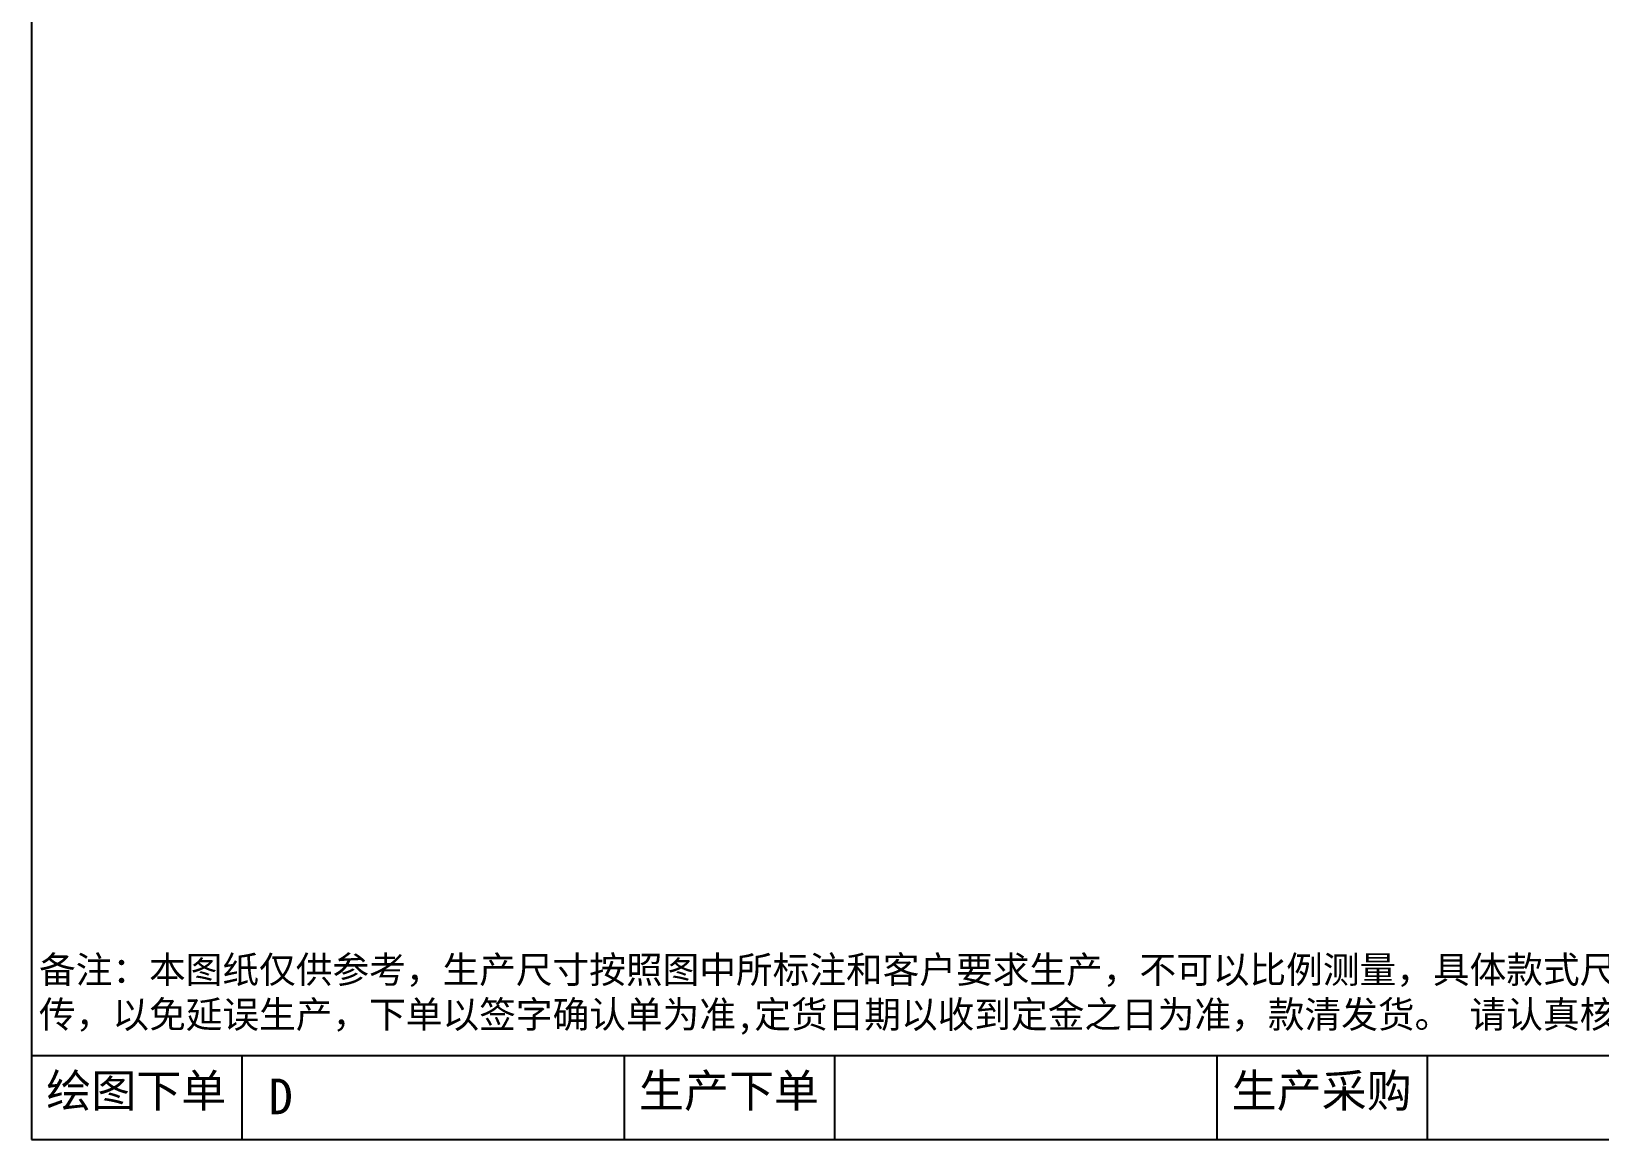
# Model space of a CAD drawing. Header units: millimetres. Extents: x -3732 to 9738, y -2708 to 6729.
# Drawn here: x -3732 to 2943, y -2708 to 2011 of the extents above; entities that cross this region are included whole.
import ezdxf
from ezdxf.enums import TextEntityAlignment as Align

# ---------------------------------------------------------------- set-up
doc = ezdxf.new("R2010")
doc.units = ezdxf.units.MM
doc.styles.add('宋体', font='')
doc.styles.add('工程字', font='')
doc.styles.get('宋体').set_extended_font_data('SimSun')
doc.styles.get('工程字').set_extended_font_data('SimSun')

# ---------------------------------------------------------------- blocks, each defined once
blk = doc.blocks.new('ORDER_FORM')
for p, q in [((0, 357.8), (11398.4, 357.8)), ((895.1, 357.8), (895.1, 0)), ((2522.6, 357.8), (2522.6, 0)), ((3417.7, 357.8), (3417.7, 0)), ((5045.1, 357.8), (5045.1, 0)), ((5940.2, 357.8), (5940.2, 0))]:
    blk.add_line(p, q)
at = {"color": 0, "ltscale": 10}
blk.add_lwpolyline([(0, 0), (13469.4, 0), (13469.4, 9437.9), (0, 9437.9)], close=True, dxfattribs=at)
at = {"color": 0, "attachment_point": 1, "style": '工程字'}
for s, insert, char_height, width in [('备注：本图纸仅供参考，生产尺寸按照图中所标注和客户要求生产，不可以比例测量，具体款式尺寸和颜色以生产实物为准。收到本传真后请核对并及时签字,确认回传，以免延误生产，下单以签字确认单为准,定货日期以收到定金之日为准，款清发货。 请认真核对此单，一经签字确认，其他任何信息均视为无效。', (32.5, 781.1), 114.4571, 11339.096), ('绘图下单', (63.4, 278.8), 140.48, 924.665), ('生产下单', (2586, 278.8), 140.48, 924.665), ('生产采购', (5108.5, 278.8), 140.48, 924.665)]:
    blk.add_mtext(s, dxfattribs=dict(at, insert=insert, char_height=char_height, width=width))
at = {"color": 0, "ltscale": 2, "style": '宋体'}
for tag, p, height in [('DHDW', (4659.3, 8462.2), 152.1), ('ZZCL', (7734.1, 8482.2), 121.7), ('DHRQ', (10470.5, 8477.1), 121.7), ('ZMKS', (12413.6, 8462.7), 136.9), ('GDMC', (4659.3, 8104.2), 152.1), ('DDH', (8275.6, 8111), 152.1), ('FMKS', (12413.6, 8104.9), 136.9), ('MX', (12413.6, 7746.7), 136.9), ('SL', (12413.6, 7388.2), 136.9), ('YS', (12428.1, 7042.4), 129.3), ('KX_LEFT', (12657.9, 6672.9), 129.3), ('KX_RIGHT', (13219.6, 6672.9), 129.3), ('WK', (12657.9, 6314.2), 129.3), ('NK', (13219.6, 6314.2), 129.3), ('ZMLS', (12406.4, 5962.6), 121.7), ('FMLS', (12407.4, 5606.7), 121.7), ('ST', (12407.7, 5249.5), 152.1), ('HYYS', (12407.7, 4875.3), 152.1), ('HYSL', (12407.7, 4533.9), 152.1), ('QC_GLASS', (12685.5, 4159.7), 129.3), ('QC_SEAL', (13247.1, 4159.7), 129.3), ('LZ_YES', (12595.1, 3801.9), 129.3), ('LZ_NO', (13154, 3801.9), 129.3), ('MM_YES', (12595.1, 3444.1), 129.3), ('MM_NO', (13154, 3444.1), 129.3), ('OUTER', (12595.1, 3086.3), 129.3), ('INNER', (13154, 3086.3), 129.3), ('QH', (12407.7, 2387), 152.1), ('GDK', (12685.9, 2059.6), 129.3), ('DXK', (12914.8, 2076.1), 98), ('GXK', (13315, 2075.7), 98), ('PDK', (12685.1, 1708.8), 129.3), ('PXK', (12913.9, 1725.3), 98), ('MSHD', (12407.7, 1378.6), 152.1), ('BZ_QB', (12662.7, 1012.1), 129.3), ('BZ_MX', (13230.8, 1012.1), 129.3), ('HHXD', (1009.3, 108.1), 152.1)]:
    blk.add_attdef(tag, p, '', height=height, dxfattribs=at)
blk.add_attdef('BZ', text='', height=157, dxfattribs=at).set_placement((3570.5, 7874.7), align=Align.TOP_LEFT)

msp = doc.modelspace()

# ---------------------------------------------------------------- block references
ref = msp.add_blockref('ORDER_FORM', (-3731.9, -2708.4))
ref.add_attrib('HHXD', 'D', (-2722.6, -2600.4), dxfattribs={"color": 0, "ltscale": 2, "height": 152.1, "style": '宋体'})

doc.saveas('drawing.dxf')
